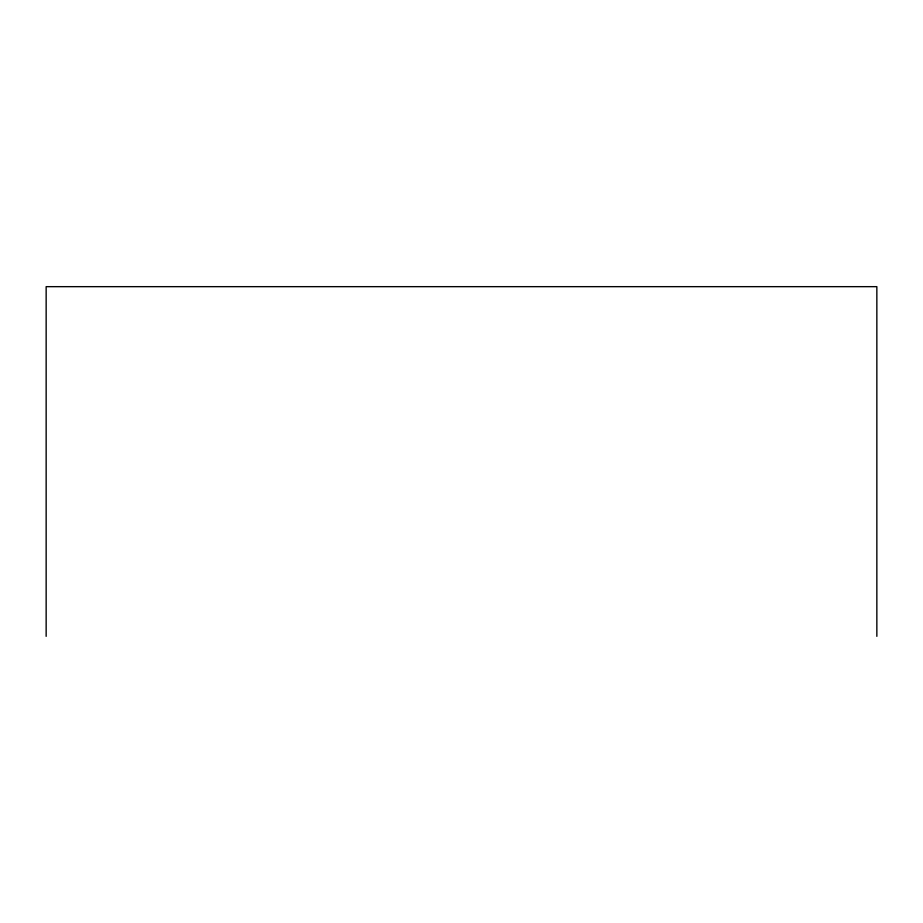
<?xml version="1.0" encoding="UTF-8"?>
<svg xmlns="http://www.w3.org/2000/svg" width="923" height="923" viewBox="0 0 923 923"><rect width="100%" height="100%" fill="white"/><g stroke="black" fill="none" stroke-linecap="round" stroke-linejoin="round"><path stroke-width="1.38" d="M876.85 636.339L876.85 286.661L46.15 286.661L46.15 636.339"/></g></svg>
